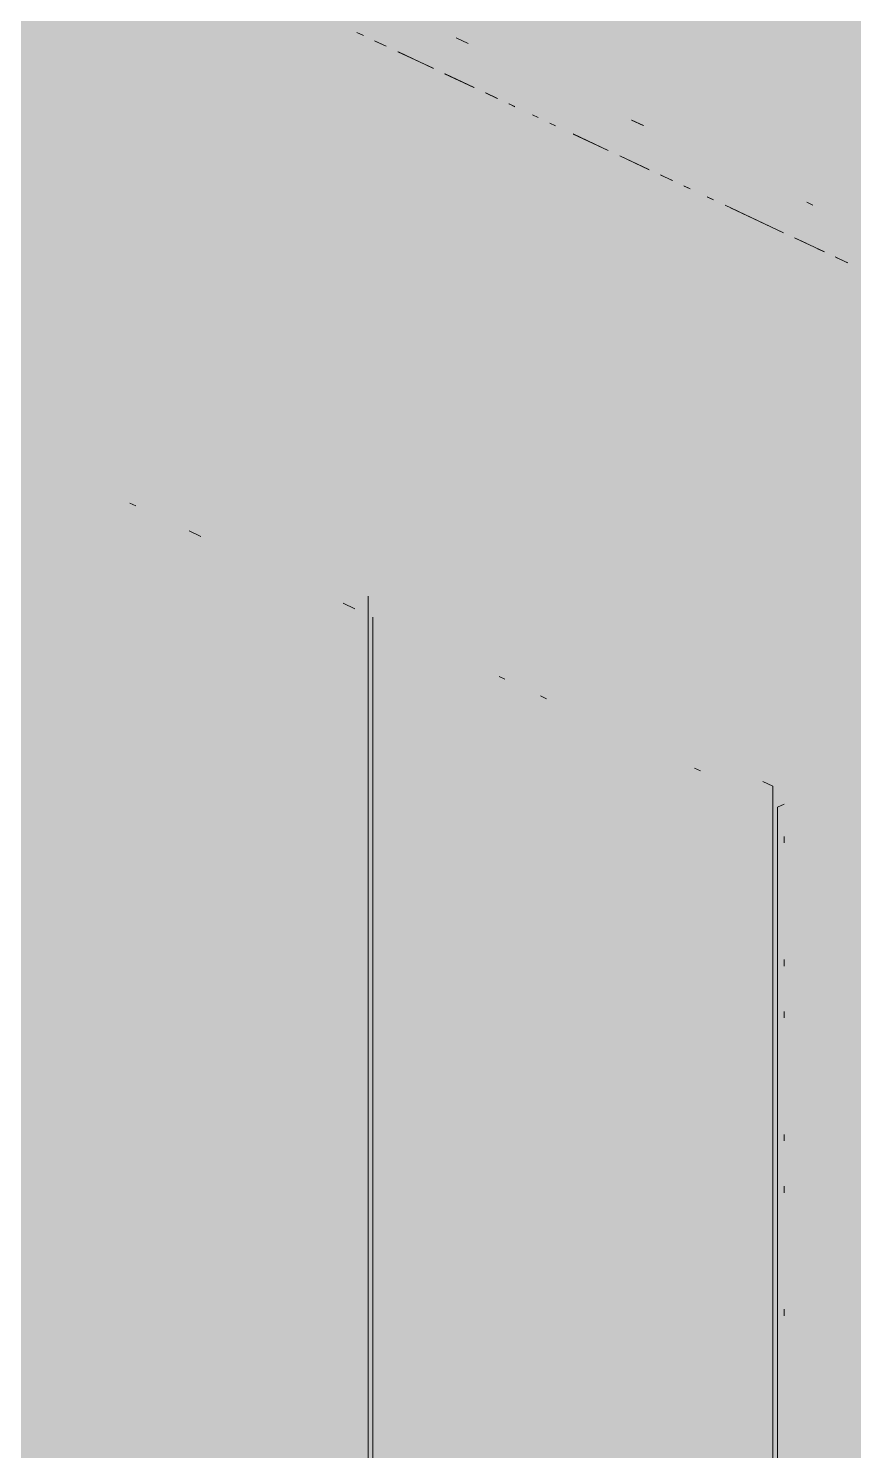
# Paper-space layout '03 3D Building and Roof' of a CAD drawing. Header units: millimetres. Extents: x 5 to 415, y 5 to 292.
# Drawn here: x 204.78 to 212.26, y 174.14 to 187.03 of the extents above; entities that cross this region are included whole.
import ezdxf

# ---------------------------------------------------------------- set-up
doc = ezdxf.new("R2010")
doc.units = ezdxf.units.MM
doc.layers.add('EXISTING', color=7, linetype='Continuous')
doc.layers.add('IMAGES', color=7, linetype='Continuous')

# ---------------------------------------------------------------- blocks, each defined once
blk = doc.blocks.new('SHEET_03')
at = {"layer": 'EXISTING', "color": 250, "lineweight": 9}
for p, q in [((207.81, 186.972), (207.757, 186.997)), ((207.816, 186.969), (207.763, 186.994)), ((208.022, 186.873), (207.916, 186.922)), ((207.974, 186.895), (207.922, 186.92)), ((208.657, 186.949), (208.763, 186.899)), ((208.446, 186.674), (208.128, 186.823)), ((208.449, 186.672), (208.133, 186.821)), ((208.816, 186.5), (208.551, 186.624)), ((208.819, 186.499), (208.555, 186.622)), ((209.028, 186.4), (208.922, 186.45)), ((209.03, 186.4), (208.924, 186.449)), ((209.187, 186.326), (209.134, 186.351)), ((209.188, 186.325), (209.135, 186.35)), ((209.399, 186.226), (209.346, 186.251)), ((209.399, 186.226), (209.346, 186.251)), ((209.557, 186.152), (209.504, 186.177)), ((209.557, 186.152), (209.504, 186.177)), ((210.243, 186.204), (210.349, 186.155)), ((210.246, 186.203), (210.352, 186.154)), ((210.032, 185.929), (209.715, 186.078)), ((210.034, 185.928), (209.716, 186.077)), ((210.401, 185.756), (210.138, 185.879)), ((210.404, 185.754), (210.14, 185.878)), ((210.612, 185.656), (210.507, 185.706)), ((210.616, 185.655), (210.51, 185.704)), ((210.771, 185.582), (210.718, 185.607)), ((210.775, 185.58), (210.722, 185.605)), ((210.982, 185.483), (210.929, 185.508)), ((210.987, 185.481), (210.934, 185.505)), ((211.622, 185.182), (211.093, 185.431)), ((211.615, 185.186), (211.14, 185.409)), ((211.834, 185.458), (211.887, 185.433)), ((211.826, 185.087), (211.72, 185.136)), ((211.993, 185.008), (211.728, 185.133)), ((211.984, 185.012), (211.931, 185.037)), ((212.195, 184.913), (212.09, 184.963)), ((212.205, 184.909), (212.099, 184.959)), ((205.699, 182.731), (205.753, 182.706)), ((206.236, 182.479), (206.343, 182.429)), ((207.858, 181.887), (207.858, 172.52)), ((207.632, 181.824), (207.739, 181.774)), ((207.9, 181.698), (207.9, 172.54)), ((209.044, 181.161), (209.098, 181.136)), ((209.42, 180.985), (209.474, 180.959)), ((210.816, 180.329), (210.869, 180.304)), ((211.434, 180.208), (211.526, 180.165)), ((211.526, 180.165), (211.526, 170.799)), ((211.567, 179.976), (211.626, 180.004)), ((211.567, 179.976), (211.567, 170.818)), ((211.626, 179.652), (211.626, 179.71)), ((211.626, 178.536), (211.626, 178.595)), ((211.626, 178.067), (211.626, 178.125)), ((211.626, 176.951), (211.626, 177.01)), ((211.626, 176.481), (211.626, 176.54)), ((211.626, 175.366), (211.626, 175.425))]:
    blk.add_line(p, q, dxfattribs=at)
at = {"layer": 'IMAGES', "color": 7}
for points in [[(197.829, 187), (206.827, 187), (197.829, 187.167), (206.827, 187.167)], [(206.827, 187), (207.161, 187), (206.827, 187.167), (207.161, 187.167)], [(207.161, 187), (207.327, 187), (207.161, 187.167), (207.327, 187.167)], [(207.327, 187), (207.494, 187), (207.327, 187.167), (207.494, 187.167)], [(207.494, 187), (207.661, 187), (207.494, 187.167), (207.661, 187.167)], [(207.661, 187), (207.827, 187), (207.661, 187.167), (207.827, 187.167)], [(207.827, 187), (207.994, 187), (207.827, 187.167), (207.994, 187.167)], [(207.994, 187), (208.161, 187), (207.994, 187.167), (208.161, 187.167)], [(208.161, 187), (208.327, 187), (208.161, 187.167), (208.327, 187.167)], [(208.327, 187), (208.494, 187), (208.327, 187.167), (208.494, 187.167)], [(208.494, 187), (208.827, 187), (208.494, 187.167), (208.827, 187.167)], [(208.827, 187), (227.657, 187), (208.827, 187.167), (227.657, 187.167)], [(197.829, 186.833), (207.161, 186.833), (197.829, 187), (207.161, 187)], [(207.161, 186.833), (207.494, 186.833), (207.161, 187), (207.494, 187)], [(207.494, 186.833), (207.827, 186.833), (207.494, 187), (207.827, 187)], [(207.827, 186.667), (207.994, 186.667), (207.827, 187), (207.994, 187)], [(207.994, 186.833), (208.161, 186.833), (207.994, 187), (208.161, 187)], [(208.161, 186.833), (208.327, 186.833), (208.161, 187), (208.327, 187)], [(208.327, 186.833), (208.494, 186.833), (208.327, 187), (208.494, 187)], [(208.494, 186.833), (208.66, 186.833), (208.494, 187), (208.66, 187)], [(208.66, 186.833), (208.827, 186.833), (208.66, 187), (208.827, 187)], [(208.827, 186.833), (208.994, 186.833), (208.827, 187), (208.994, 187)], [(208.994, 186.833), (209.16, 186.833), (208.994, 187), (209.16, 187)], [(209.16, 186.833), (209.327, 186.833), (209.16, 187), (209.327, 187)], [(209.327, 186.833), (227.324, 186.833), (209.327, 187), (227.324, 187)], [(197.996, 186.667), (207.494, 186.667), (197.996, 186.833), (207.494, 186.833)], [(207.494, 186.667), (207.827, 186.667), (207.494, 186.833), (207.827, 186.833)], [(207.994, 186.667), (208.161, 186.667), (207.994, 186.833), (208.161, 186.833)], [(208.161, 186.667), (208.327, 186.667), (208.161, 186.833), (208.327, 186.833)], [(208.327, 186.667), (208.494, 186.667), (208.327, 186.833), (208.494, 186.833)], [(208.494, 186.667), (208.66, 186.667), (208.494, 186.833), (208.66, 186.833)], [(208.66, 186.667), (208.827, 186.667), (208.66, 186.833), (208.827, 186.833)], [(208.827, 186.667), (209.16, 186.667), (208.827, 186.833), (209.16, 186.833)], [(209.16, 186.5), (209.327, 186.5), (209.16, 186.833), (209.327, 186.833)], [(209.327, 186.667), (209.494, 186.667), (209.327, 186.833), (209.494, 186.833)], [(209.494, 186.667), (209.66, 186.667), (209.494, 186.833), (209.66, 186.833)], [(209.66, 186.667), (226.824, 186.667), (209.66, 186.833), (226.824, 186.833)], [(198.162, 186.5), (207.827, 186.5), (198.162, 186.667), (207.827, 186.667)], [(207.827, 186.5), (208.161, 186.5), (207.827, 186.667), (208.161, 186.667)], [(208.161, 186.5), (208.327, 186.5), (208.161, 186.667), (208.327, 186.667)], [(208.327, 186.5), (208.494, 186.5), (208.327, 186.667), (208.494, 186.667)], [(208.494, 186.5), (208.66, 186.5), (208.494, 186.667), (208.66, 186.667)], [(208.66, 186.5), (208.827, 186.5), (208.66, 186.667), (208.827, 186.667)], [(208.827, 186.5), (208.994, 186.5), (208.827, 186.667), (208.994, 186.667)], [(208.994, 186.5), (209.16, 186.5), (208.994, 186.667), (209.16, 186.667)], [(209.327, 186.5), (209.494, 186.5), (209.327, 186.667), (209.494, 186.667)], [(209.494, 186.5), (209.66, 186.5), (209.494, 186.667), (209.66, 186.667)], [(209.66, 186.5), (209.994, 186.5), (209.66, 186.667), (209.994, 186.667)], [(209.994, 186.5), (226.657, 186.5), (209.994, 186.667), (226.657, 186.667)], [(198.496, 186.333), (208.327, 186.333), (198.496, 186.5), (208.327, 186.5)], [(208.327, 186.333), (208.494, 186.333), (208.327, 186.5), (208.494, 186.5)], [(208.494, 186.333), (208.66, 186.333), (208.494, 186.5), (208.66, 186.5)], [(208.66, 186.333), (208.827, 186.333), (208.66, 186.5), (208.827, 186.5)], [(208.827, 186.333), (208.994, 186.333), (208.827, 186.5), (208.994, 186.5)], [(208.994, 186.333), (209.16, 186.333), (208.994, 186.5), (209.16, 186.5)], [(209.16, 186.333), (209.327, 186.333), (209.16, 186.5), (209.327, 186.5)], [(209.327, 186.333), (209.494, 186.333), (209.327, 186.5), (209.494, 186.5)], [(209.494, 186.167), (209.66, 186.167), (209.494, 186.5), (209.66, 186.5)], [(209.66, 186.333), (209.827, 186.333), (209.66, 186.5), (209.827, 186.5)], [(209.827, 186.333), (209.994, 186.333), (209.827, 186.5), (209.994, 186.5)], [(209.994, 186.333), (210.327, 186.333), (209.994, 186.5), (210.327, 186.5)], [(210.327, 186.333), (210.493, 186.333), (210.327, 186.5), (210.493, 186.5)], [(210.493, 186.333), (226.324, 186.333), (210.493, 186.5), (226.324, 186.5)], [(198.996, 186.167), (208.494, 186.167), (198.996, 186.333), (208.494, 186.333)], [(208.494, 186.167), (208.827, 186.167), (208.494, 186.333), (208.827, 186.333)], [(208.827, 186.167), (208.994, 186.167), (208.827, 186.333), (208.994, 186.333)], [(208.994, 186.167), (209.327, 186.167), (208.994, 186.333), (209.327, 186.333)], [(209.327, 186.167), (209.494, 186.167), (209.327, 186.333), (209.494, 186.333)], [(209.66, 186.167), (210.16, 186.167), (209.66, 186.333), (210.16, 186.333)], [(210.16, 186.167), (210.327, 186.167), (210.16, 186.333), (210.327, 186.333)], [(210.327, 186.167), (210.493, 186.167), (210.327, 186.333), (210.493, 186.333)], [(210.493, 186.167), (210.66, 186.167), (210.493, 186.333), (210.66, 186.333)], [(210.66, 186.167), (210.827, 186.167), (210.66, 186.333), (210.827, 186.333)], [(210.827, 186.167), (225.824, 186.167), (210.827, 186.333), (225.824, 186.333)], [(199.329, 186), (208.827, 186), (199.329, 186.167), (208.827, 186.167)], [(208.827, 186), (209.327, 186), (208.827, 186.167), (209.327, 186.167)], [(209.327, 186), (209.494, 186), (209.327, 186.167), (209.494, 186.167)], [(209.494, 186), (209.66, 186), (209.494, 186.167), (209.66, 186.167)], [(209.66, 186), (209.827, 186), (209.66, 186.167), (209.827, 186.167)], [(209.827, 186), (209.994, 186), (209.827, 186.167), (209.994, 186.167)], [(209.994, 186), (210.16, 186), (209.994, 186.167), (210.16, 186.167)], [(210.16, 186), (210.493, 186), (210.16, 186.167), (210.493, 186.167)], [(210.493, 186), (210.66, 186), (210.493, 186.167), (210.66, 186.167)], [(210.66, 186), (210.827, 186), (210.66, 186.167), (210.827, 186.167)], [(210.827, 186), (211.16, 186), (210.827, 186.167), (211.16, 186.167)], [(211.16, 186), (225.491, 186), (211.16, 186.167), (225.491, 186.167)], [(199.662, 185.833), (209.327, 185.833), (199.662, 186), (209.327, 186)], [(209.327, 185.833), (209.66, 185.833), (209.327, 186), (209.66, 186)], [(209.66, 185.833), (209.827, 185.833), (209.66, 186), (209.827, 186)], [(209.827, 185.833), (210.16, 185.833), (209.827, 186), (210.16, 186)], [(210.16, 185.833), (210.327, 185.833), (210.16, 186), (210.327, 186)], [(210.327, 185.833), (210.493, 185.833), (210.327, 186), (210.493, 186)], [(210.493, 185.833), (210.827, 185.833), (210.493, 186), (210.827, 186)], [(210.827, 185.5), (210.993, 185.5), (210.827, 186), (210.993, 186)], [(210.993, 185.833), (211.16, 185.833), (210.993, 186), (211.16, 186)], [(211.16, 185.833), (211.327, 185.833), (211.16, 186), (211.327, 186)], [(211.327, 185.833), (211.493, 185.833), (211.327, 186), (211.493, 186)], [(211.493, 185.833), (225.157, 185.833), (211.493, 186), (225.157, 186)], [(199.995, 185.667), (209.66, 185.667), (199.995, 185.833), (209.66, 185.833)], [(209.66, 185.667), (209.994, 185.667), (209.66, 185.833), (209.994, 185.833)], [(209.994, 185.667), (210.16, 185.667), (209.994, 185.833), (210.16, 185.833)], [(210.16, 185.667), (210.327, 185.667), (210.16, 185.833), (210.327, 185.833)], [(210.327, 185.667), (210.493, 185.667), (210.327, 185.833), (210.493, 185.833)], [(210.493, 185.667), (210.66, 185.667), (210.493, 185.833), (210.66, 185.833)], [(210.66, 185.667), (210.827, 185.667), (210.66, 185.833), (210.827, 185.833)], [(210.993, 185.667), (211.16, 185.667), (210.993, 185.833), (211.16, 185.833)], [(211.16, 185.667), (211.327, 185.667), (211.16, 185.833), (211.327, 185.833)], [(211.327, 185.667), (211.493, 185.667), (211.327, 185.833), (211.493, 185.833)], [(211.493, 185.667), (211.66, 185.667), (211.493, 185.833), (211.66, 185.833)], [(211.66, 185.667), (224.824, 185.667), (211.66, 185.833), (224.824, 185.833)], [(200.662, 185.5), (209.994, 185.5), (200.662, 185.667), (209.994, 185.667)], [(209.994, 185.5), (210.327, 185.5), (209.994, 185.667), (210.327, 185.667)], [(210.327, 185.5), (210.493, 185.5), (210.327, 185.667), (210.493, 185.667)], [(210.493, 185.5), (210.66, 185.5), (210.493, 185.667), (210.66, 185.667)], [(210.66, 185.5), (210.827, 185.5), (210.66, 185.667), (210.827, 185.667)], [(210.993, 185.5), (211.16, 185.5), (210.993, 185.667), (211.16, 185.667)], [(211.16, 185.5), (211.327, 185.5), (211.16, 185.667), (211.327, 185.667)], [(211.327, 185.5), (211.66, 185.5), (211.327, 185.667), (211.66, 185.667)], [(211.66, 185.5), (211.993, 185.5), (211.66, 185.667), (211.993, 185.667)], [(211.993, 185.5), (224.491, 185.5), (211.993, 185.667), (224.491, 185.667)], [(200.829, 185.333), (210.327, 185.333), (200.829, 185.5), (210.327, 185.5)], [(210.327, 185.333), (210.66, 185.333), (210.327, 185.5), (210.66, 185.5)], [(210.66, 185.333), (210.993, 185.333), (210.66, 185.5), (210.993, 185.5)], [(210.993, 185.333), (211.327, 185.333), (210.993, 185.5), (211.327, 185.5)], [(211.327, 185.333), (211.493, 185.333), (211.327, 185.5), (211.493, 185.5)], [(211.493, 185.333), (211.66, 185.333), (211.493, 185.5), (211.66, 185.5)], [(211.66, 185.333), (211.827, 185.333), (211.66, 185.5), (211.827, 185.5)], [(211.827, 185.333), (211.993, 185.333), (211.827, 185.5), (211.993, 185.5)], [(211.993, 185.333), (212.16, 185.333), (211.993, 185.5), (212.16, 185.5)], [(212.16, 185.333), (212.326, 185.333), (212.16, 185.5), (212.326, 185.5)], [(200.829, 185.167), (210.66, 185.167), (200.829, 185.333), (210.66, 185.333)], [(210.66, 185.167), (210.993, 185.167), (210.66, 185.333), (210.993, 185.333)], [(210.993, 185.167), (211.16, 185.167), (210.993, 185.333), (211.16, 185.333)], [(211.16, 185.167), (211.327, 185.167), (211.16, 185.333), (211.327, 185.333)], [(211.327, 185.167), (211.493, 185.167), (211.327, 185.333), (211.493, 185.333)], [(211.493, 185), (211.66, 185), (211.493, 185.333), (211.66, 185.333)], [(211.66, 185.167), (211.827, 185.167), (211.66, 185.333), (211.827, 185.333)], [(211.827, 185.167), (211.993, 185.167), (211.827, 185.333), (211.993, 185.333)], [(211.993, 185.167), (212.16, 185.167), (211.993, 185.333), (212.16, 185.333)], [(212.16, 185.167), (212.326, 185.167), (212.16, 185.333), (212.326, 185.333)], [(201.495, 185), (210.993, 185), (201.495, 185.167), (210.993, 185.167)], [(210.993, 185), (211.327, 185), (210.993, 185.167), (211.327, 185.167)], [(211.327, 185), (211.493, 185), (211.327, 185.167), (211.493, 185.167)], [(211.66, 185), (211.827, 185), (211.66, 185.167), (211.827, 185.167)], [(211.827, 184.833), (211.993, 184.833), (211.827, 185.167), (211.993, 185.167)], [(211.993, 185), (212.16, 185), (211.993, 185.167), (212.16, 185.167)], [(212.16, 185), (212.326, 185), (212.16, 185.167), (212.326, 185.167)], [(201.662, 184.833), (211.493, 184.833), (201.662, 185), (211.493, 185)], [(211.493, 184.833), (211.66, 184.833), (211.493, 185), (211.66, 185)], [(211.66, 184.833), (211.827, 184.833), (211.66, 185), (211.827, 185)], [(211.993, 184.833), (212.16, 184.833), (211.993, 185), (212.16, 185)], [(212.16, 184.667), (212.326, 184.667), (212.16, 185), (212.326, 185)], [(202.162, 184.667), (211.827, 184.667), (202.162, 184.833), (211.827, 184.833)], [(211.827, 184.667), (211.993, 184.667), (211.827, 184.833), (211.993, 184.833)], [(211.993, 184.667), (212.16, 184.667), (211.993, 184.833), (212.16, 184.833)], [(202.495, 184.5), (211.993, 184.5), (202.495, 184.667), (211.993, 184.667)], [(211.993, 184.5), (212.326, 184.5), (211.993, 184.667), (212.326, 184.667)], [(202.828, 184.333), (212.16, 184.333), (202.828, 184.5), (212.16, 184.5)], [(212.16, 169.833), (212.326, 169.833), (212.16, 184.5), (212.326, 184.5)], [(203.162, 184.167), (212.16, 184.167), (203.162, 184.333), (212.16, 184.333)], [(203.495, 184), (212.16, 184), (203.495, 184.167), (212.16, 184.167)], [(204.328, 183.833), (212.16, 183.833), (204.328, 184), (212.16, 184)], [(204.495, 183.5), (212.16, 183.5), (204.495, 183.833), (212.16, 183.833)], [(204.495, 183.333), (204.994, 183.333), (204.495, 183.5), (204.994, 183.5)], [(204.994, 183.333), (212.16, 183.333), (204.994, 183.5), (212.16, 183.5)], [(204.661, 183.167), (204.828, 183.167), (204.661, 183.333), (204.828, 183.333)], [(204.828, 183.167), (204.994, 183.167), (204.828, 183.333), (204.994, 183.333)], [(204.994, 183.167), (205.328, 183.167), (204.994, 183.333), (205.328, 183.333)], [(205.328, 183.167), (212.16, 183.167), (205.328, 183.333), (212.16, 183.333)], [(204.661, 174), (204.828, 174), (204.661, 183.167), (204.828, 183.167)], [(204.828, 182.833), (204.994, 182.833), (204.828, 183.167), (204.994, 183.167)], [(204.994, 183), (205.161, 183), (204.994, 183.167), (205.161, 183.167)], [(205.161, 183), (205.328, 183), (205.161, 183.167), (205.328, 183.167)], [(205.328, 183), (205.661, 183), (205.328, 183.167), (205.661, 183.167)], [(205.661, 183), (212.16, 183), (205.661, 183.167), (212.16, 183.167)], [(204.994, 182.833), (205.328, 182.833), (204.994, 183), (205.328, 183)], [(205.328, 182.833), (205.494, 182.833), (205.328, 183), (205.494, 183)], [(205.494, 182.833), (205.661, 182.833), (205.494, 183), (205.661, 183)], [(205.661, 182.833), (205.994, 182.833), (205.661, 183), (205.994, 183)], [(205.994, 182.833), (212.16, 182.833), (205.994, 183), (212.16, 183)], [(204.828, 182.5), (205.661, 182.5), (204.828, 182.833), (205.661, 182.833)], [(205.661, 182.667), (205.828, 182.667), (205.661, 182.833), (205.828, 182.833)], [(205.828, 182.667), (205.994, 182.667), (205.828, 182.833), (205.994, 182.833)], [(205.994, 182.667), (206.328, 182.667), (205.994, 182.833), (206.328, 182.833)], [(206.328, 182.667), (212.16, 182.667), (206.328, 182.833), (212.16, 182.833)], [(205.661, 182.5), (205.828, 182.5), (205.661, 182.667), (205.828, 182.667)], [(205.828, 182.5), (205.994, 182.5), (205.828, 182.667), (205.994, 182.667)], [(205.994, 182.5), (206.161, 182.5), (205.994, 182.667), (206.161, 182.667)], [(206.161, 182.5), (206.328, 182.5), (206.161, 182.667), (206.328, 182.667)], [(206.328, 182.5), (206.661, 182.5), (206.328, 182.667), (206.661, 182.667)], [(206.661, 182.5), (212.16, 182.5), (206.661, 182.667), (212.16, 182.667)], [(204.828, 182.333), (206.161, 182.333), (204.828, 182.5), (206.161, 182.5)], [(206.161, 182.333), (206.328, 182.333), (206.161, 182.5), (206.328, 182.5)], [(206.328, 182.333), (206.494, 182.333), (206.328, 182.5), (206.494, 182.5)], [(206.494, 182.333), (206.661, 182.333), (206.494, 182.5), (206.661, 182.5)], [(206.661, 182.333), (207.161, 182.333), (206.661, 182.5), (207.161, 182.5)], [(207.161, 182.333), (212.16, 182.333), (207.161, 182.5), (212.16, 182.5)], [(204.828, 182.167), (206.494, 182.167), (204.828, 182.333), (206.494, 182.333)], [(206.494, 182.167), (206.661, 182.167), (206.494, 182.333), (206.661, 182.333)], [(206.661, 182.167), (206.827, 182.167), (206.661, 182.333), (206.827, 182.333)], [(206.827, 182.167), (206.994, 182.167), (206.827, 182.333), (206.994, 182.333)], [(206.994, 182.167), (207.161, 182.167), (206.994, 182.333), (207.161, 182.333)], [(207.161, 182.167), (207.494, 182.167), (207.161, 182.333), (207.494, 182.333)], [(207.494, 182.167), (212.16, 182.167), (207.494, 182.333), (212.16, 182.333)], [(204.828, 182), (206.827, 182), (204.828, 182.167), (206.827, 182.167)], [(206.827, 182), (206.994, 182), (206.827, 182.167), (206.994, 182.167)], [(206.994, 182), (207.161, 182), (206.994, 182.167), (207.161, 182.167)], [(207.161, 182), (207.327, 182), (207.161, 182.167), (207.327, 182.167)], [(207.327, 182), (207.494, 182), (207.327, 182.167), (207.494, 182.167)], [(207.494, 182), (207.994, 182), (207.494, 182.167), (207.994, 182.167)], [(207.994, 182), (212.16, 182), (207.994, 182.167), (212.16, 182.167)], [(204.828, 181.833), (207.161, 181.833), (204.828, 182), (207.161, 182)], [(207.161, 181.833), (207.327, 181.833), (207.161, 182), (207.327, 182)], [(207.327, 181.833), (207.494, 181.833), (207.327, 182), (207.494, 182)], [(207.494, 181.833), (207.827, 181.833), (207.494, 182), (207.827, 182)], [(207.827, 181.833), (207.994, 181.833), (207.827, 182), (207.994, 182)], [(207.994, 181.833), (208.161, 181.833), (207.994, 182), (208.161, 182)], [(208.161, 181.667), (212.16, 181.667), (208.161, 182), (212.16, 182)], [(204.828, 181.667), (207.494, 181.667), (204.828, 181.833), (207.494, 181.833)], [(207.494, 181.667), (207.994, 181.667), (207.494, 181.833), (207.994, 181.833)], [(207.994, 172.5), (208.161, 172.5), (207.994, 181.833), (208.161, 181.833)], [(204.828, 174), (207.661, 174), (204.828, 181.667), (207.661, 181.667)], [(207.661, 172.667), (207.827, 172.667), (207.661, 181.667), (207.827, 181.667)], [(207.827, 172.667), (207.994, 172.667), (207.827, 181.667), (207.994, 181.667)], [(208.161, 181.5), (208.327, 181.5), (208.161, 181.667), (208.327, 181.667)], [(208.327, 181.5), (208.827, 181.5), (208.327, 181.667), (208.827, 181.667)], [(208.827, 181.5), (212.16, 181.5), (208.827, 181.667), (212.16, 181.667)], [(208.161, 172), (208.327, 172), (208.161, 181.5), (208.327, 181.5)], [(208.327, 181.333), (208.494, 181.333), (208.327, 181.5), (208.494, 181.5)], [(208.494, 181.333), (208.66, 181.333), (208.494, 181.5), (208.66, 181.5)], [(208.66, 181.333), (208.827, 181.333), (208.66, 181.5), (208.827, 181.5)], [(208.827, 181.333), (209.327, 181.333), (208.827, 181.5), (209.327, 181.5)], [(209.327, 181.333), (212.16, 181.333), (209.327, 181.5), (212.16, 181.5)], [(208.327, 172.167), (208.494, 172.167), (208.327, 181.333), (208.494, 181.333)], [(208.494, 181.167), (208.66, 181.167), (208.494, 181.333), (208.66, 181.333)], [(208.66, 181.167), (208.827, 181.167), (208.66, 181.333), (208.827, 181.333)], [(208.827, 181.167), (208.994, 181.167), (208.827, 181.333), (208.994, 181.333)], [(208.994, 181.167), (209.16, 181.167), (208.994, 181.333), (209.16, 181.333)], [(209.16, 181.167), (209.66, 181.167), (209.16, 181.333), (209.66, 181.333)], [(209.66, 181.167), (212.16, 181.167), (209.66, 181.333), (212.16, 181.333)], [(208.494, 181), (208.994, 181), (208.494, 181.167), (208.994, 181.167)], [(208.994, 181), (209.16, 181), (208.994, 181.167), (209.16, 181.167)], [(209.16, 181), (209.327, 181), (209.16, 181.167), (209.327, 181.167)], [(209.327, 181), (209.494, 181), (209.327, 181.167), (209.494, 181.167)], [(209.494, 181), (209.827, 181), (209.494, 181.167), (209.827, 181.167)], [(209.827, 181), (212.16, 181), (209.827, 181.167), (212.16, 181.167)], [(208.494, 180.833), (209.327, 180.833), (208.494, 181), (209.327, 181)], [(209.327, 180.833), (209.494, 180.833), (209.327, 181), (209.494, 181)], [(209.494, 180.833), (209.66, 180.833), (209.494, 181), (209.66, 181)], [(209.66, 180.833), (209.827, 180.833), (209.66, 181), (209.827, 181)], [(209.827, 180.833), (209.994, 180.833), (209.827, 181), (209.994, 181)], [(209.994, 180.833), (210.327, 180.833), (209.994, 181), (210.327, 181)], [(210.327, 180.833), (212.16, 180.833), (210.327, 181), (212.16, 181)], [(208.494, 180.667), (209.494, 180.667), (208.494, 180.833), (209.494, 180.833)], [(209.494, 180.667), (209.66, 180.667), (209.494, 180.833), (209.66, 180.833)], [(209.66, 180.667), (209.994, 180.667), (209.66, 180.833), (209.994, 180.833)], [(209.994, 180.667), (210.16, 180.667), (209.994, 180.833), (210.16, 180.833)], [(210.16, 180.667), (210.327, 180.667), (210.16, 180.833), (210.327, 180.833)], [(210.327, 180.667), (210.66, 180.667), (210.327, 180.833), (210.66, 180.833)], [(210.66, 180.667), (212.16, 180.667), (210.66, 180.833), (212.16, 180.833)], [(208.494, 180.5), (209.994, 180.5), (208.494, 180.667), (209.994, 180.667)], [(209.994, 180.5), (210.16, 180.5), (209.994, 180.667), (210.16, 180.667)], [(210.16, 180.5), (210.327, 180.5), (210.16, 180.667), (210.327, 180.667)], [(210.327, 180.5), (210.493, 180.5), (210.327, 180.667), (210.493, 180.667)], [(210.493, 180.5), (210.66, 180.5), (210.493, 180.667), (210.66, 180.667)], [(210.66, 180.5), (210.993, 180.5), (210.66, 180.667), (210.993, 180.667)], [(210.993, 180.5), (212.16, 180.5), (210.993, 180.667), (212.16, 180.667)], [(208.494, 180.333), (210.327, 180.333), (208.494, 180.5), (210.327, 180.5)], [(210.327, 180.333), (210.493, 180.333), (210.327, 180.5), (210.493, 180.5)], [(210.493, 180.333), (210.66, 180.333), (210.493, 180.5), (210.66, 180.5)], [(210.66, 180.333), (210.827, 180.333), (210.66, 180.5), (210.827, 180.5)], [(210.827, 180.333), (210.993, 180.333), (210.827, 180.5), (210.993, 180.5)], [(210.993, 180.333), (211.66, 180.333), (210.993, 180.5), (211.66, 180.5)], [(211.66, 180.333), (212.16, 180.333), (211.66, 180.5), (212.16, 180.5)], [(208.494, 180.167), (210.66, 180.167), (208.494, 180.333), (210.66, 180.333)], [(210.66, 180.167), (210.827, 180.167), (210.66, 180.333), (210.827, 180.333)], [(210.827, 180.167), (210.993, 180.167), (210.827, 180.333), (210.993, 180.333)], [(210.993, 180.167), (211.16, 180.167), (210.993, 180.333), (211.16, 180.333)], [(211.16, 180.167), (211.327, 180.167), (211.16, 180.333), (211.327, 180.333)], [(211.327, 180.167), (211.66, 180.167), (211.327, 180.333), (211.66, 180.333)], [(211.66, 180), (211.827, 180), (211.66, 180.333), (211.827, 180.333)], [(211.827, 180), (212.16, 180), (211.827, 180.333), (212.16, 180.333)], [(208.494, 180), (210.993, 180), (208.494, 180.167), (210.993, 180.167)], [(210.993, 180), (211.16, 180), (210.993, 180.167), (211.16, 180.167)], [(211.16, 180), (211.327, 180), (211.16, 180.167), (211.327, 180.167)], [(211.327, 180), (211.66, 180), (211.327, 180.167), (211.66, 180.167)], [(208.494, 172.333), (211.327, 172.333), (208.494, 180), (211.327, 180)], [(211.327, 170.833), (211.66, 170.833), (211.327, 180), (211.66, 180)], [(211.66, 179.833), (211.827, 179.833), (211.66, 180), (211.827, 180)], [(211.827, 170.667), (211.993, 170.667), (211.827, 180), (211.993, 180)], [(211.993, 170.667), (212.16, 170.667), (211.993, 180), (212.16, 180)], [(211.66, 170.833), (211.827, 170.833), (211.66, 179.833), (211.827, 179.833)]]:
    blk.add_solid(points, dxfattribs=at)

psp = doc.layouts.new('03 3D Building and Roof')

# ---------------------------------------------------------------- block references
psp.add_blockref('SHEET_03', (0, 0))

doc.saveas('drawing.dxf')
